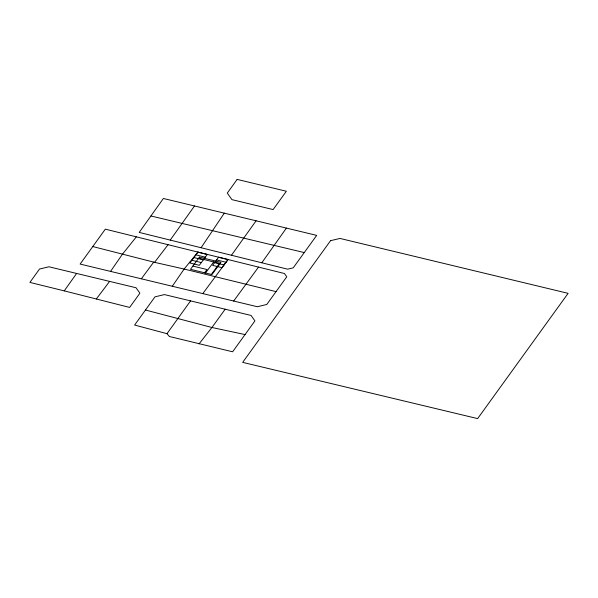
<?xml version="1.0" encoding="UTF-8"?>
<svg xmlns="http://www.w3.org/2000/svg" width="598" height="598" viewBox="0 0 598 598"><rect width="100%" height="100%" fill="white"/><g stroke="black" fill="none" stroke-linecap="round" stroke-linejoin="round"><path stroke-width="0.9" d="M224.302 213.15L163.374 198.476L139.207 232.413L287.578 269.167L293.229 267.837L316.678 235.38L224.302 213.15L201.085 247.736M172.291 286.263L184.139 269.048L197.938 252.087M110.555 271.395L122.493 254.143L136.359 236.845L284.461 273.518L286.756 276.799L266.775 304.479L257.327 306.729L80.132 264.069L105.33 229.154L136.359 236.845M286.397 228.092L261.804 262.776M64.24 290.875L129.631 307.424L139.902 293.199L136.015 287.743L48.954 266.79L39.505 269.04L29.9 282.413L64.24 290.875L76.611 273.443M194.5 205.966L170.228 240.097M231.456 255.256L256.101 220.797M166.992 333.684L169.391 336.502L232.622 351.788L254.927 320.894L251.04 315.43L164.435 294.59L155.002 296.832L134.61 325.05L166.992 333.684L190.583 300.876M225.169 309.203L211.946 327.495L199.059 343.872M258.515 267.097L233.676 301.033M141.345 278.81L153.686 262.111M204.576 272.785L206.975 269.534L192.877 266.065M205.518 273.017L213.673 261.954M211.318 274.445L219.496 263.397L198.648 258.231M228.04 259.547L202.804 293.603M96.33 298.993L109.606 281.381M92.742 246.54L154.568 262.335L168.075 244.694M245.045 334.574L211.946 327.495L145.464 310.026M154.568 262.335L184.139 269.048L276.067 291.63M150.92 215.975L304.262 252.573M195.912 254.853L205.316 257.162M216.596 259.936L225.992 262.245M193.916 257.566L203.313 259.876M214.592 262.649L223.996 264.959M191.913 260.279L201.317 262.589M237.159 179.4L227.277 193.094L231.942 199.642L273.129 209.562L286.352 191.248L237.159 179.4M330.559 240.68L242.676 362.366L477.645 418.6L568.1 293.341L339.993 238.438L330.559 240.68M197.916 252.139L189.917 262.993L199.313 265.303L207.319 254.449L197.916 252.139M199.485 257.11L190.478 269.324L211.931 274.594L220.939 262.38L199.485 257.11M218.599 257.222L212.596 265.363L221.993 267.672L227.995 259.532L218.599 257.222"/></g></svg>
